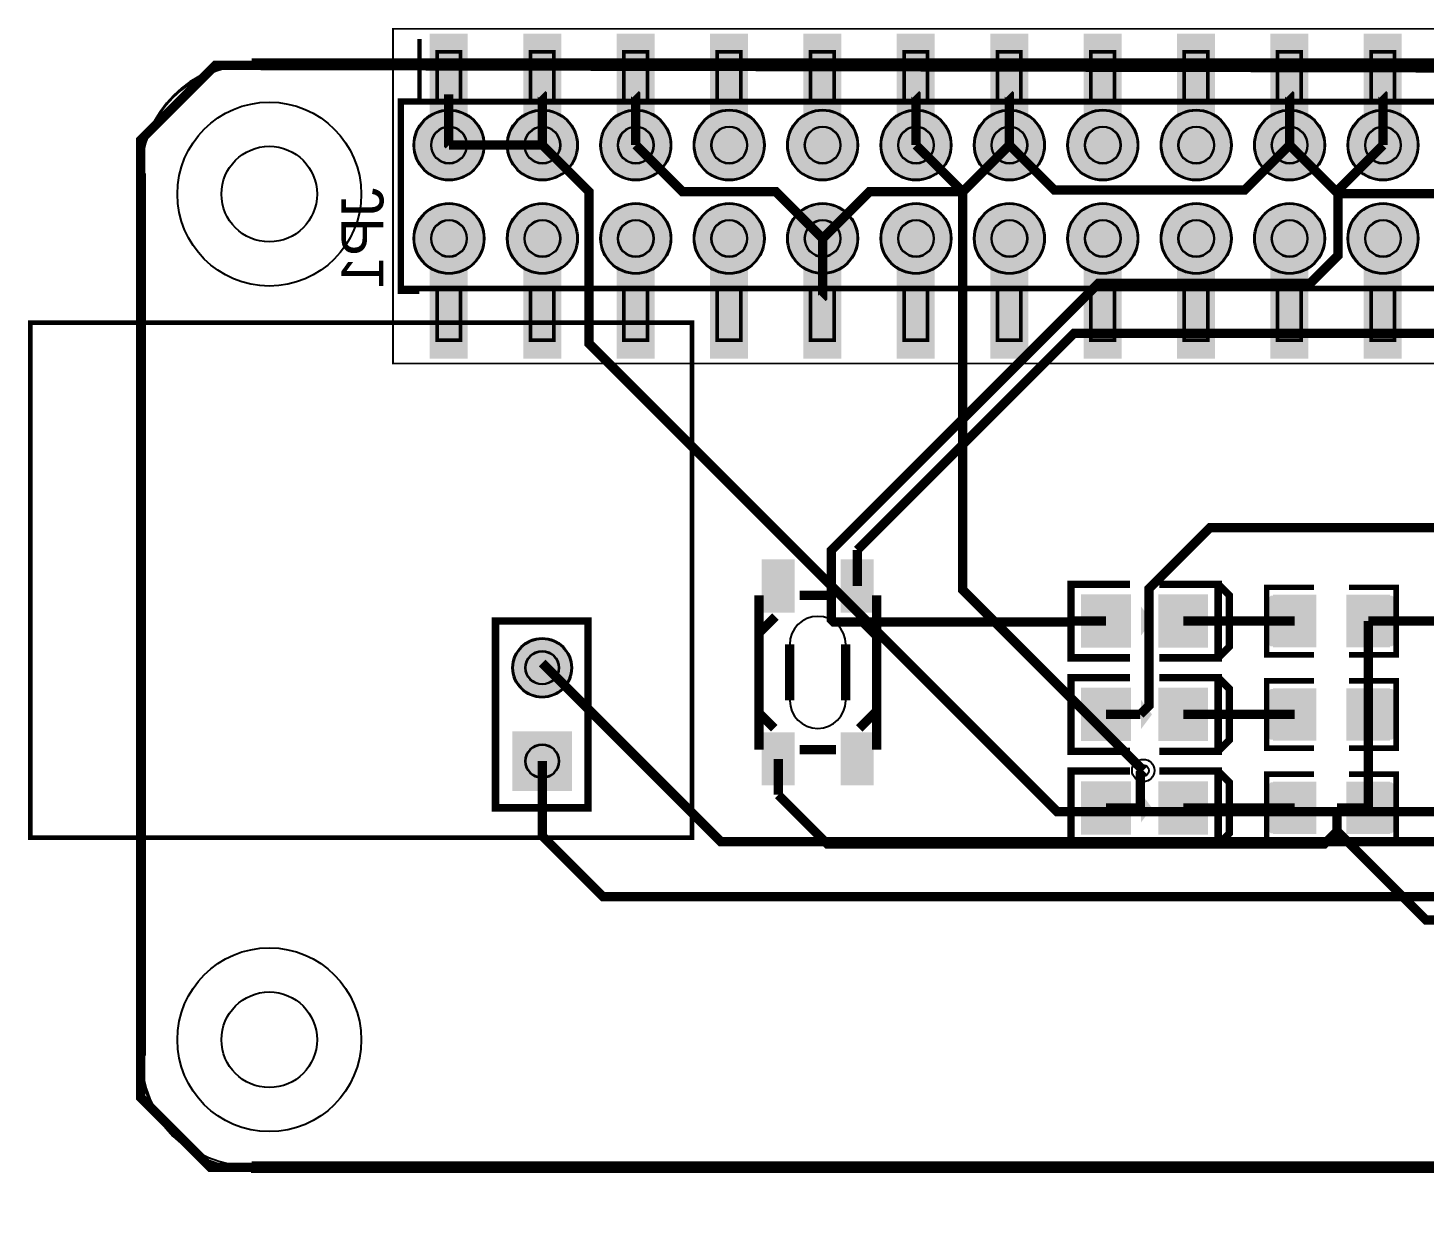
# Model space of a CAD drawing. Header units: millimetres. Extents: x 2.7 to 80, y 116 to 148.2.
# Drawn here: x 2.65 to 40.62, y 115.95 to 148.21 of the extents above; entities that cross this region are included whole.
import ezdxf

# ---------------------------------------------------------------- set-up
doc = ezdxf.new("R2010")
doc.units = ezdxf.units.MM
for name, color, linetype, true_color in [('BoardOutLine', 7, 'Continuous', 0xff00ff), ('BottomLayer', 7, 'Continuous', 0x0000ff), ('BottomPasteMaskLayer', 7, 'Continuous', 0x800000), ('BottomSilkLayer', 7, 'Continuous', 0x66cc33), ('BottomSolderMaskLayer', 7, 'Continuous', 0xaa00ff), ('Document', 7, 'Continuous', 0xffffff), ('Hole', 7, 'Continuous', 0x222222), ('Mechanical', 7, 'Continuous', 0xf022f0), ('Multi-Layer', 7, 'Continuous', 0xc0c0c0), ('TopLayer', 7, 'Continuous', 0xff0000), ('TopPasteMaskLayer', 7, 'Continuous', 0x808080), ('TopSilkLayer', 7, 'Continuous', 0xffcc00), ('TopSolderMaskLayer', 7, 'Continuous', 0x800080)]:
    doc.layers.add(name, color=color, linetype=linetype, true_color=true_color)
doc.styles.get("Standard").update_dxf_attribs({"font": 'arial.ttf'})

msp = doc.modelspace()

# ---------------------------------------------------------------- hatches: boundary and pattern name
at = {"layer": 'BottomLayer'}
for points in [[(13.597, 147.907), (13.597, 144.907), (14.597, 144.907), (14.597, 147.907)], [(16.137, 147.907), (16.137, 144.907), (17.137, 144.907), (17.137, 147.907)], [(18.677, 147.907), (18.677, 144.907), (19.677, 144.907), (19.677, 147.907)], [(21.217, 147.907), (21.217, 144.907), (22.217, 144.907), (22.217, 147.907)], [(23.757, 147.907), (23.757, 144.907), (24.757, 144.907), (24.757, 147.907)], [(26.297, 147.907), (26.297, 144.907), (27.297, 144.907), (27.297, 147.907)], [(28.837, 147.907), (28.837, 144.907), (29.837, 144.907), (29.837, 147.907)], [(31.377, 147.907), (31.377, 144.907), (32.377, 144.907), (32.377, 147.907)], [(33.917, 147.907), (33.917, 144.907), (34.917, 144.907), (34.917, 147.907)], [(36.457, 147.907), (36.457, 144.907), (37.457, 144.907), (37.457, 147.907)], [(38.997, 147.907), (38.997, 144.907), (39.997, 144.907), (39.997, 147.907)], [(13.597, 142.367), (13.597, 139.367), (14.597, 139.367), (14.597, 142.367)], [(16.137, 142.367), (16.137, 139.367), (17.137, 139.367), (17.137, 142.367)], [(18.677, 142.367), (18.677, 139.367), (19.677, 139.367), (19.677, 142.367)], [(21.217, 142.367), (21.217, 139.367), (22.217, 139.367), (22.217, 142.367)], [(23.757, 142.367), (23.757, 139.367), (24.757, 139.367), (24.757, 142.367)], [(26.297, 142.367), (26.297, 139.367), (27.297, 139.367), (27.297, 142.367)], [(28.837, 142.367), (28.837, 139.367), (29.837, 139.367), (29.837, 142.367)], [(31.377, 142.367), (31.377, 139.367), (32.377, 139.367), (32.377, 142.367)], [(33.917, 142.367), (33.917, 139.367), (34.917, 139.367), (34.917, 142.367)], [(36.457, 142.367), (36.457, 139.367), (37.457, 139.367), (37.457, 142.367)], [(38.997, 142.367), (38.997, 139.367), (39.997, 139.367), (39.997, 142.367)]]:
    msp.add_hatch(color=256, dxfattribs=at).paths.add_polyline_path(points)
at = {"layer": 'BottomPasteMaskLayer'}
for points in [[(13.597, 147.907), (13.597, 144.907), (14.597, 144.907), (14.597, 147.907)], [(16.137, 147.907), (16.137, 144.907), (17.137, 144.907), (17.137, 147.907)], [(18.677, 147.907), (18.677, 144.907), (19.677, 144.907), (19.677, 147.907)], [(21.217, 147.907), (21.217, 144.907), (22.217, 144.907), (22.217, 147.907)], [(23.757, 147.907), (23.757, 144.907), (24.757, 144.907), (24.757, 147.907)], [(26.297, 147.907), (26.297, 144.907), (27.297, 144.907), (27.297, 147.907)], [(28.837, 147.907), (28.837, 144.907), (29.837, 144.907), (29.837, 147.907)], [(31.377, 147.907), (31.377, 144.907), (32.377, 144.907), (32.377, 147.907)], [(33.917, 147.907), (33.917, 144.907), (34.917, 144.907), (34.917, 147.907)], [(36.457, 147.907), (36.457, 144.907), (37.457, 144.907), (37.457, 147.907)], [(38.997, 147.907), (38.997, 144.907), (39.997, 144.907), (39.997, 147.907)], [(13.597, 142.367), (13.597, 139.367), (14.597, 139.367), (14.597, 142.367)], [(16.137, 142.367), (16.137, 139.367), (17.137, 139.367), (17.137, 142.367)], [(18.677, 142.367), (18.677, 139.367), (19.677, 139.367), (19.677, 142.367)], [(21.217, 142.367), (21.217, 139.367), (22.217, 139.367), (22.217, 142.367)], [(23.757, 142.367), (23.757, 139.367), (24.757, 139.367), (24.757, 142.367)], [(26.297, 142.367), (26.297, 139.367), (27.297, 139.367), (27.297, 142.367)], [(28.837, 142.367), (28.837, 139.367), (29.837, 139.367), (29.837, 142.367)], [(31.377, 142.367), (31.377, 139.367), (32.377, 139.367), (32.377, 142.367)], [(33.917, 142.367), (33.917, 139.367), (34.917, 139.367), (34.917, 142.367)], [(36.457, 142.367), (36.457, 139.367), (37.457, 139.367), (37.457, 142.367)], [(38.997, 142.367), (38.997, 139.367), (39.997, 139.367), (39.997, 142.367)]]:
    msp.add_hatch(color=256, dxfattribs=at).paths.add_polyline_path(points)
at = {"layer": 'BottomSolderMaskLayer'}
for points in [[(13.58, 148.059), (13.58, 144.755), (14.614, 144.755), (14.614, 148.059)], [(16.12, 148.059), (16.12, 144.755), (17.154, 144.755), (17.154, 148.059)], [(18.66, 148.059), (18.66, 144.755), (19.694, 144.755), (19.694, 148.059)], [(21.2, 148.059), (21.2, 144.755), (22.234, 144.755), (22.234, 148.059)], [(23.74, 148.059), (23.74, 144.755), (24.774, 144.755), (24.774, 148.059)], [(26.28, 148.059), (26.28, 144.755), (27.314, 144.755), (27.314, 148.059)], [(28.82, 148.059), (28.82, 144.755), (29.854, 144.755), (29.854, 148.059)], [(31.36, 148.059), (31.36, 144.755), (32.394, 144.755), (32.394, 148.059)], [(33.9, 148.059), (33.9, 144.755), (34.934, 144.755), (34.934, 148.059)], [(36.44, 148.059), (36.44, 144.755), (37.474, 144.755), (37.474, 148.059)], [(38.98, 148.059), (38.98, 144.755), (40.014, 144.755), (40.014, 148.059)], [(13.138, 145.026, 1), (15.068, 145.026, 1)], [(15.678, 145.026, 1), (17.608, 145.026, 1)], [(18.218, 145.026, 1), (20.148, 145.026, 1)], [(20.758, 145.026, 1), (22.688, 145.026, 1)], [(23.298, 145.026, 1), (25.228, 145.026, 1)], [(25.838, 145.026, 1), (27.768, 145.026, 1)], [(28.378, 145.026, 1), (30.308, 145.026, 1)], [(30.918, 145.026, 1), (32.848, 145.026, 1)], [(33.458, 145.026, 1), (35.388, 145.026, 1)], [(35.998, 145.026, 1), (37.928, 145.026, 1)], [(38.538, 145.026, 1), (40.468, 145.026, 1)], [(13.138, 142.486, 1), (15.068, 142.486, 1)], [(15.678, 142.486, 1), (17.608, 142.486, 1)], [(18.218, 142.486, 1), (20.148, 142.486, 1)], [(20.758, 142.486, 1), (22.688, 142.486, 1)], [(23.298, 142.486, 1), (25.228, 142.486, 1)], [(25.838, 142.486, 1), (27.768, 142.486, 1)], [(28.378, 142.486, 1), (30.308, 142.486, 1)], [(30.918, 142.486, 1), (32.848, 142.486, 1)], [(33.458, 142.486, 1), (35.388, 142.486, 1)], [(35.998, 142.486, 1), (37.928, 142.486, 1)], [(38.538, 142.486, 1), (40.468, 142.486, 1)], [(13.58, 142.519), (13.58, 139.215), (14.614, 139.215), (14.614, 142.519)], [(16.12, 142.519), (16.12, 139.215), (17.154, 139.215), (17.154, 142.519)], [(18.66, 142.519), (18.66, 139.215), (19.694, 139.215), (19.694, 142.519)], [(21.2, 142.519), (21.2, 139.215), (22.234, 139.215), (22.234, 142.519)], [(23.74, 142.519), (23.74, 139.215), (24.774, 139.215), (24.774, 142.519)], [(26.28, 142.519), (26.28, 139.215), (27.314, 139.215), (27.314, 142.519)], [(28.82, 142.519), (28.82, 139.215), (29.854, 139.215), (29.854, 142.519)], [(31.36, 142.519), (31.36, 139.215), (32.394, 139.215), (32.394, 142.519)], [(33.9, 142.519), (33.9, 139.215), (34.934, 139.215), (34.934, 142.519)], [(36.44, 142.519), (36.44, 139.215), (37.474, 139.215), (37.474, 142.519)], [(38.98, 142.519), (38.98, 139.215), (40.014, 139.215), (40.014, 142.519)], [(15.824, 130.81, 1), (17.45, 130.81, 1)], [(15.824, 129.083), (17.45, 129.083), (17.45, 127.457), (15.824, 127.457)]]:
    msp.add_hatch(color=256, dxfattribs=at).paths.add_polyline_path(points)
at = {"layer": 'Multi-Layer'}
for points in [[(13.163, 145.026, 1), (15.043, 145.026, 1)], [(15.703, 145.026, 1), (17.583, 145.026, 1)], [(18.243, 145.026, 1), (20.123, 145.026, 1)], [(20.783, 145.026, 1), (22.663, 145.026, 1)], [(23.323, 145.026, 1), (25.203, 145.026, 1)], [(25.863, 145.026, 1), (27.743, 145.026, 1)], [(28.403, 145.026, 1), (30.283, 145.026, 1)], [(30.943, 145.026, 1), (32.823, 145.026, 1)], [(33.483, 145.026, 1), (35.363, 145.026, 1)], [(36.023, 145.026, 1), (37.903, 145.026, 1)], [(38.563, 145.026, 1), (40.443, 145.026, 1)], [(13.163, 142.486, 1), (15.043, 142.486, 1)], [(15.703, 142.486, 1), (17.583, 142.486, 1)], [(18.243, 142.486, 1), (20.123, 142.486, 1)], [(20.783, 142.486, 1), (22.663, 142.486, 1)], [(23.323, 142.486, 1), (25.203, 142.486, 1)], [(25.863, 142.486, 1), (27.743, 142.486, 1)], [(28.403, 142.486, 1), (30.283, 142.486, 1)], [(30.943, 142.486, 1), (32.823, 142.486, 1)], [(33.483, 142.486, 1), (35.363, 142.486, 1)], [(36.023, 142.486, 1), (37.903, 142.486, 1)], [(38.563, 142.486, 1), (40.443, 142.486, 1)], [(15.85, 130.81, 1), (17.424, 130.81, 1)], [(15.85, 129.057), (17.424, 129.057), (17.424, 127.483), (15.85, 127.483)]]:
    msp.add_hatch(color=256, dxfattribs=at).paths.add_polyline_path(points)
at = {"layer": 'TopLayer'}
for points in [[(22.63, 133.733), (23.48, 133.733), (23.48, 132.333), (22.63, 132.333)], [(24.78, 133.733), (25.63, 133.733), (25.63, 132.333), (24.78, 132.333)], [(31.319, 132.78), (32.62, 132.78), (32.62, 131.38), (31.319, 131.38)], [(33.42, 132.78), (34.721, 132.78), (34.721, 131.38), (33.42, 131.38)], [(37.666, 132.769), (37.666, 131.392), (36.534, 131.392), (36.534, 132.769)], [(38.534, 132.769), (38.534, 131.392), (39.666, 131.392), (39.666, 132.769)], [(31.319, 130.24), (32.62, 130.24), (32.62, 128.84), (31.319, 128.84)], [(33.42, 130.24), (34.721, 130.24), (34.721, 128.84), (33.42, 128.84)], [(37.666, 130.228), (37.666, 128.852), (36.534, 128.852), (36.534, 130.228)], [(38.534, 130.228), (38.534, 128.852), (39.666, 128.852), (39.666, 130.228)], [(22.63, 129.033), (23.48, 129.033), (23.48, 127.633), (22.63, 127.633)], [(24.78, 129.033), (25.63, 129.033), (25.63, 127.633), (24.78, 127.633)], [(31.319, 127.7), (32.62, 127.7), (32.62, 126.3), (31.319, 126.3)], [(33.42, 127.7), (34.721, 127.7), (34.721, 126.3), (33.42, 126.3)], [(37.666, 126.312), (37.666, 127.688), (36.534, 127.688), (36.534, 126.312)], [(38.534, 126.312), (38.534, 127.688), (39.666, 127.688), (39.666, 126.312)]]:
    msp.add_hatch(color=256, dxfattribs=at).paths.add_polyline_path(points)
at = {"layer": 'TopPasteMaskLayer'}
for points in [[(22.63, 133.733), (23.48, 133.733), (23.48, 132.333), (22.63, 132.333)], [(24.78, 133.733), (25.63, 133.733), (25.63, 132.333), (24.78, 132.333)], [(31.319, 132.78), (32.62, 132.78), (32.62, 131.38), (31.319, 131.38)], [(33.42, 132.78), (34.721, 132.78), (34.721, 131.38), (33.42, 131.38)], [(37.65, 132.72), (37.65, 132.3), (37.205, 132.3), (37.205, 131.85), (37.645, 131.85), (37.65, 131.44), (37.6, 131.39), (36.45, 131.39), (36.4, 131.44), (36.4, 132.72), (36.45, 132.77), (37.6, 132.77)], [(39.8, 132.72), (39.8, 131.44), (39.75, 131.39), (38.6, 131.39), (38.55, 131.44), (38.545, 131.85), (38.995, 131.85), (38.995, 132.3), (38.555, 132.3), (38.55, 132.72), (38.6, 132.77), (39.75, 132.77)], [(31.319, 130.24), (32.62, 130.24), (32.62, 128.84), (31.319, 128.84)], [(33.42, 130.24), (34.721, 130.24), (34.721, 128.84), (33.42, 128.84)], [(37.65, 130.18), (37.65, 129.76), (37.205, 129.76), (37.205, 129.31), (37.645, 129.31), (37.65, 128.9), (37.6, 128.85), (36.45, 128.85), (36.4, 128.9), (36.4, 130.18), (36.45, 130.23), (37.6, 130.23)], [(39.8, 130.18), (39.8, 128.9), (39.75, 128.85), (38.6, 128.85), (38.55, 128.9), (38.545, 129.31), (38.995, 129.31), (38.995, 129.76), (38.555, 129.76), (38.55, 130.18), (38.6, 130.23), (39.75, 130.23)], [(22.63, 129.033), (23.48, 129.033), (23.48, 127.633), (22.63, 127.633)], [(24.78, 129.033), (25.63, 129.033), (25.63, 127.633), (24.78, 127.633)], [(31.319, 127.7), (32.62, 127.7), (32.62, 126.3), (31.319, 126.3)], [(33.42, 127.7), (34.721, 127.7), (34.721, 126.3), (33.42, 126.3)], [(36.4, 126.36), (36.4, 127.64), (36.45, 127.69), (37.6, 127.69), (37.65, 127.64), (37.655, 127.23), (37.205, 127.23), (37.205, 126.78), (37.645, 126.78), (37.65, 126.36), (37.6, 126.31), (36.45, 126.31)], [(38.55, 126.36), (38.55, 126.78), (38.995, 126.78), (38.995, 127.23), (38.555, 127.23), (38.55, 127.64), (38.6, 127.69), (39.75, 127.69), (39.8, 127.64), (39.8, 126.36), (39.75, 126.31), (38.6, 126.31)]]:
    msp.add_hatch(color=256, dxfattribs=at).paths.add_polyline_path(points)
at = {"layer": 'TopSilkLayer'}
for points in [[(32.92, 132.48), (32.92, 131.68), (33.22, 132.08)], [(32.92, 129.94), (32.92, 129.14), (33.22, 129.54)], [(32.92, 127.4), (32.92, 126.6), (33.22, 127)]]:
    msp.add_hatch(color=256, dxfattribs=at).paths.add_polyline_path(points)
at = {"layer": 'TopSolderMaskLayer'}
for points in [[(13.138, 145.026, 1), (15.068, 145.026, 1)], [(15.678, 145.026, 1), (17.608, 145.026, 1)], [(18.218, 145.026, 1), (20.148, 145.026, 1)], [(20.758, 145.026, 1), (22.688, 145.026, 1)], [(23.298, 145.026, 1), (25.228, 145.026, 1)], [(25.838, 145.026, 1), (27.768, 145.026, 1)], [(28.378, 145.026, 1), (30.308, 145.026, 1)], [(30.918, 145.026, 1), (32.848, 145.026, 1)], [(33.458, 145.026, 1), (35.388, 145.026, 1)], [(35.998, 145.026, 1), (37.928, 145.026, 1)], [(38.538, 145.026, 1), (40.468, 145.026, 1)], [(13.138, 142.486, 1), (15.068, 142.486, 1)], [(15.678, 142.486, 1), (17.608, 142.486, 1)], [(18.218, 142.486, 1), (20.148, 142.486, 1)], [(20.758, 142.486, 1), (22.688, 142.486, 1)], [(23.298, 142.486, 1), (25.228, 142.486, 1)], [(25.838, 142.486, 1), (27.768, 142.486, 1)], [(28.378, 142.486, 1), (30.308, 142.486, 1)], [(30.918, 142.486, 1), (32.848, 142.486, 1)], [(33.458, 142.486, 1), (35.388, 142.486, 1)], [(35.998, 142.486, 1), (37.928, 142.486, 1)], [(38.538, 142.486, 1), (40.468, 142.486, 1)], [(22.605, 133.758), (23.505, 133.758), (23.505, 132.308), (22.605, 132.308)], [(24.755, 133.758), (25.655, 133.758), (25.655, 132.308), (24.755, 132.308)], [(31.294, 132.805), (32.645, 132.805), (32.645, 131.355), (31.294, 131.355)], [(33.395, 132.805), (34.746, 132.805), (34.746, 131.355), (33.395, 131.355)], [(37.692, 132.794), (37.692, 131.366), (36.508, 131.366), (36.508, 132.794)], [(38.508, 132.794), (38.508, 131.366), (39.692, 131.366), (39.692, 132.794)], [(15.824, 130.81, 1), (17.45, 130.81, 1)], [(31.294, 130.265), (32.645, 130.265), (32.645, 128.815), (31.294, 128.815)], [(33.395, 130.265), (34.746, 130.265), (34.746, 128.815), (33.395, 128.815)], [(37.692, 130.254), (37.692, 128.826), (36.508, 128.826), (36.508, 130.254)], [(38.508, 130.254), (38.508, 128.826), (39.692, 128.826), (39.692, 130.254)], [(15.824, 129.083), (17.45, 129.083), (17.45, 127.457), (15.824, 127.457)], [(22.605, 129.058), (23.505, 129.058), (23.505, 127.608), (22.605, 127.608)], [(24.755, 129.058), (25.655, 129.058), (25.655, 127.608), (24.755, 127.608)], [(31.294, 127.725), (32.645, 127.725), (32.645, 126.275), (31.294, 126.275)], [(33.395, 127.725), (34.746, 127.725), (34.746, 126.275), (33.395, 126.275)], [(37.692, 126.286), (37.692, 127.714), (36.508, 127.714), (36.508, 126.286)], [(38.508, 126.286), (38.508, 127.714), (39.692, 127.714), (39.692, 126.286)]]:
    msp.add_hatch(color=256, dxfattribs=at).paths.add_polyline_path(points)

# ---------------------------------------------------------------- linework, layer by layer
at = {"layer": 'BoardOutLine', "const_width": 0.254}
msp.add_lwpolyline([(7.747, 147.193), (70.612, 147.066), (71.628, 148.082), (79.121, 148.082), (79.883, 147.32), (79.883, 116.713), (79.248, 116.078), (72.136, 116.078), (70.993, 117.221), (7.62, 117.221), (5.715, 119.126), (5.715, 145.161), (7.747, 147.193), (7.747, 147.193)], close=True, dxfattribs=at)
at = {"layer": 'BottomLayer', "const_width": 0.254}
for points in [[(14.103, 145.026), (14.097, 145.032), (14.097, 146.407)], [(16.637, 146.407), (16.643, 146.401), (16.643, 145.026)], [(19.177, 146.407), (19.183, 146.401), (19.183, 145.026)], [(26.797, 146.407), (26.803, 146.401), (26.803, 145.026)], [(29.337, 146.407), (29.343, 146.401), (29.343, 145.026)], [(36.957, 146.407), (36.963, 146.401), (36.963, 145.026)], [(39.497, 146.407), (39.503, 146.401), (39.503, 145.026)], [(16.643, 145.026), (17.913, 143.756), (17.913, 139.625), (30.643, 126.894), (56.225, 126.894), (56.367, 127.036)], [(24.263, 142.486), (22.993, 143.756), (20.453, 143.756), (19.183, 145.026)], [(26.803, 145.026), (28.073, 143.756), (28.073, 132.926), (32.984, 128.014)], [(36.963, 145.026), (35.742, 143.805), (30.564, 143.805), (29.343, 145.026)], [(44.583, 142.486), (43.362, 143.707), (38.282, 143.707), (36.963, 145.026)], [(24.257, 140.867), (24.263, 140.873), (24.263, 142.486)], [(73.452, 126.08), (21.494, 126.08), (16.637, 130.937)], [(77.452, 126.081), (75.959, 124.587), (18.288, 124.587), (16.637, 126.238), (16.637, 128.27)]]:
    msp.add_lwpolyline(points, dxfattribs=at)
at = {"layer": 'BottomSilkLayer', "const_width": 0.12}
msp.add_lwpolyline([(13.297, 147.908), (13.297, 146.237), (12.766, 146.237), (12.766, 141.037), (13.297, 141.037)], dxfattribs=at)
at = {"layer": 'BottomSolderMaskLayer'}
for points in [[(13.605, 145.026), (13.605, 145.026)], [(14.601, 145.026), (14.601, 145.026)], [(16.145, 145.026), (16.145, 145.026)], [(17.141, 145.026), (17.141, 145.026)], [(18.685, 145.026), (18.685, 145.026)], [(19.681, 145.026), (19.681, 145.026)], [(21.225, 145.026), (21.225, 145.026)], [(22.221, 145.026), (22.221, 145.026)], [(23.765, 145.026), (23.765, 145.026)], [(24.761, 145.026), (24.761, 145.026)], [(26.305, 145.026), (26.305, 145.026)], [(27.301, 145.026), (27.301, 145.026)], [(28.845, 145.026), (28.845, 145.026)], [(29.841, 145.026), (29.841, 145.026)], [(31.385, 145.026), (31.385, 145.026)], [(32.381, 145.026), (32.381, 145.026)], [(33.925, 145.026), (33.925, 145.026)], [(34.921, 145.026), (34.921, 145.026)], [(36.465, 145.026), (36.465, 145.026)], [(37.461, 145.026), (37.461, 145.026)], [(39.005, 145.026), (39.005, 145.026)], [(40.001, 145.026), (40.001, 145.026)], [(13.605, 142.486), (13.605, 142.486)], [(14.601, 142.486), (14.601, 142.486)], [(16.145, 142.486), (16.145, 142.486)], [(17.141, 142.486), (17.141, 142.486)], [(18.685, 142.486), (18.685, 142.486)], [(19.681, 142.486), (19.681, 142.486)], [(21.225, 142.486), (21.225, 142.486)], [(22.221, 142.486), (22.221, 142.486)], [(23.765, 142.486), (23.765, 142.486)], [(24.761, 142.486), (24.761, 142.486)], [(26.305, 142.486), (26.305, 142.486)], [(27.301, 142.486), (27.301, 142.486)], [(28.845, 142.486), (28.845, 142.486)], [(29.841, 142.486), (29.841, 142.486)], [(31.385, 142.486), (31.385, 142.486)], [(32.381, 142.486), (32.381, 142.486)], [(33.925, 142.486), (33.925, 142.486)], [(34.921, 142.486), (34.921, 142.486)], [(36.465, 142.486), (36.465, 142.486)], [(37.461, 142.486), (37.461, 142.486)], [(39.005, 142.486), (39.005, 142.486)], [(40.001, 142.486), (40.001, 142.486)]]:
    msp.add_lwpolyline(points, close=True, dxfattribs=at)
for centre, radius in [((14.103, 145.026), 0.965), ((16.643, 145.026), 0.965), ((19.183, 145.026), 0.965), ((21.723, 145.026), 0.965), ((24.263, 145.026), 0.965), ((26.803, 145.026), 0.965), ((29.343, 145.026), 0.965), ((31.883, 145.026), 0.965), ((34.423, 145.026), 0.965), ((36.963, 145.026), 0.965), ((39.503, 145.026), 0.965), ((14.103, 142.486), 0.965), ((16.643, 142.486), 0.965), ((19.183, 142.486), 0.965), ((21.723, 142.486), 0.965), ((24.263, 142.486), 0.965), ((26.803, 142.486), 0.965), ((29.343, 142.486), 0.965), ((31.883, 142.486), 0.965), ((34.423, 142.486), 0.965), ((36.963, 142.486), 0.965), ((39.503, 142.486), 0.965), ((16.637, 130.81), 0.813), ((16.637, 130.81), 0.459), ((16.637, 128.27), 0.459)]:
    msp.add_circle(centre, radius, dxfattribs=at)
for centre, start, end in [((14.103, 145.026), 360, 180), ((16.643, 145.026), 360, 180), ((19.183, 145.026), 360, 180), ((21.723, 145.026), 360, 180), ((24.263, 145.026), 360, 180), ((26.803, 145.026), 360, 180), ((29.343, 145.026), 360, 180), ((31.883, 145.026), 360, 180), ((34.423, 145.026), 360, 180), ((36.963, 145.026), 360, 180), ((39.503, 145.026), 360, 180), ((14.103, 145.026), 180, 360), ((16.643, 145.026), 180, 360), ((19.183, 145.026), 180, 360), ((21.723, 145.026), 180, 360), ((24.263, 145.026), 180, 360), ((26.803, 145.026), 180, 360), ((29.343, 145.026), 180, 360), ((31.883, 145.026), 180, 360), ((34.423, 145.026), 180, 360), ((36.963, 145.026), 180, 360), ((39.503, 145.026), 180, 360), ((14.103, 142.486), 360, 180), ((16.643, 142.486), 360, 180), ((19.183, 142.486), 360, 180), ((21.723, 142.486), 360, 180), ((24.263, 142.486), 360, 180), ((26.803, 142.486), 360, 180), ((29.343, 142.486), 360, 180), ((31.883, 142.486), 360, 180), ((34.423, 142.486), 360, 180), ((36.963, 142.486), 360, 180), ((39.503, 142.486), 360, 180), ((14.103, 142.486), 180, 360), ((16.643, 142.486), 180, 360), ((19.183, 142.486), 180, 360), ((21.723, 142.486), 180, 360), ((24.263, 142.486), 180, 360), ((26.803, 142.486), 180, 360), ((29.343, 142.486), 180, 360), ((31.883, 142.486), 180, 360), ((34.423, 142.486), 180, 360), ((36.963, 142.486), 180, 360), ((39.503, 142.486), 180, 360)]:
    msp.add_arc(centre, 0.498, start, end, dxfattribs=at)
at = {"layer": 'Document', "const_width": 0.1}
for points in [[(13.777, 146.176), (14.417, 146.176), (14.417, 147.558), (13.777, 147.558), (13.777, 146.176)], [(16.317, 146.176), (16.957, 146.176), (16.957, 147.558), (16.317, 147.558), (16.317, 146.176)], [(18.857, 146.176), (19.497, 146.176), (19.497, 147.558), (18.857, 147.558), (18.857, 146.176)], [(21.397, 146.176), (22.037, 146.176), (22.037, 147.558), (21.397, 147.558), (21.397, 146.176)], [(23.937, 146.176), (24.577, 146.176), (24.577, 147.558), (23.937, 147.558), (23.937, 146.176)], [(26.477, 146.176), (27.117, 146.176), (27.117, 147.558), (26.477, 147.558), (26.477, 146.176)], [(29.017, 146.176), (29.657, 146.176), (29.657, 147.558), (29.017, 147.558), (29.017, 146.176)], [(31.557, 146.176), (32.197, 146.176), (32.197, 147.558), (31.557, 147.558), (31.557, 146.176)], [(34.097, 146.176), (34.737, 146.176), (34.737, 147.558), (34.097, 147.558), (34.097, 146.176)], [(36.637, 146.176), (37.277, 146.176), (37.277, 147.558), (36.637, 147.558), (36.637, 146.176)], [(39.177, 146.176), (39.817, 146.176), (39.817, 147.558), (39.177, 147.558), (39.177, 146.176)], [(12.827, 146.176), (63.627, 146.176), (63.627, 141.096), (12.827, 141.096), (12.827, 146.176)], [(13.777, 141.096), (14.417, 141.096), (14.417, 139.717), (13.777, 139.717), (13.777, 141.096)], [(16.317, 141.096), (16.957, 141.096), (16.957, 139.717), (16.317, 139.717), (16.317, 141.096)], [(18.857, 141.096), (19.497, 141.096), (19.497, 139.717), (18.857, 139.717), (18.857, 141.096)], [(21.397, 141.096), (22.037, 141.096), (22.037, 139.717), (21.397, 139.717), (21.397, 141.096)], [(23.937, 141.096), (24.577, 141.096), (24.577, 139.717), (23.937, 139.717), (23.937, 141.096)], [(26.477, 141.096), (27.117, 141.096), (27.117, 139.717), (26.477, 139.717), (26.477, 141.096)], [(29.017, 141.096), (29.657, 141.096), (29.657, 139.717), (29.017, 139.717), (29.017, 141.096)], [(31.557, 141.096), (32.197, 141.096), (32.197, 139.717), (31.557, 139.717), (31.557, 141.096)], [(34.097, 141.096), (34.737, 141.096), (34.737, 139.717), (34.097, 139.717), (34.097, 141.096)], [(36.637, 141.096), (37.277, 141.096), (37.277, 139.717), (36.637, 139.717), (36.637, 141.096)], [(39.177, 141.096), (39.817, 141.096), (39.817, 139.717), (39.177, 139.717), (39.177, 141.096)]]:
    msp.add_lwpolyline(points, close=True, dxfattribs=at)
at = {"layer": 'Hole'}
msp.add_circle((32.984, 128.014), 0.153, dxfattribs=at)
at = {"layer": 'Mechanical', "const_width": 0.05}
msp.add_lwpolyline([(12.578, 148.188), (63.876, 148.188), (63.876, 139.087), (12.578, 139.087), (12.578, 148.188)], close=True, dxfattribs=at)
at = {"layer": 'Multi-Layer'}
for points in [[(13.618, 145.026), (13.618, 145.026)], [(14.588, 145.026), (14.588, 145.026)], [(16.158, 145.026), (16.158, 145.026)], [(17.128, 145.026), (17.128, 145.026)], [(18.698, 145.026), (18.698, 145.026)], [(19.668, 145.026), (19.668, 145.026)], [(21.238, 145.026), (21.238, 145.026)], [(22.208, 145.026), (22.208, 145.026)], [(23.778, 145.026), (23.778, 145.026)], [(24.748, 145.026), (24.748, 145.026)], [(26.318, 145.026), (26.318, 145.026)], [(27.288, 145.026), (27.288, 145.026)], [(28.858, 145.026), (28.858, 145.026)], [(29.828, 145.026), (29.828, 145.026)], [(31.398, 145.026), (31.398, 145.026)], [(32.368, 145.026), (32.368, 145.026)], [(33.938, 145.026), (33.938, 145.026)], [(34.908, 145.026), (34.908, 145.026)], [(36.478, 145.026), (36.478, 145.026)], [(37.448, 145.026), (37.448, 145.026)], [(39.018, 145.026), (39.018, 145.026)], [(39.988, 145.026), (39.988, 145.026)], [(13.618, 142.486), (13.618, 142.486)], [(14.588, 142.486), (14.588, 142.486)], [(16.158, 142.486), (16.158, 142.486)], [(17.128, 142.486), (17.128, 142.486)], [(18.698, 142.486), (18.698, 142.486)], [(19.668, 142.486), (19.668, 142.486)], [(21.238, 142.486), (21.238, 142.486)], [(22.208, 142.486), (22.208, 142.486)], [(23.778, 142.486), (23.778, 142.486)], [(24.748, 142.486), (24.748, 142.486)], [(26.318, 142.486), (26.318, 142.486)], [(27.288, 142.486), (27.288, 142.486)], [(28.858, 142.486), (28.858, 142.486)], [(29.828, 142.486), (29.828, 142.486)], [(31.398, 142.486), (31.398, 142.486)], [(32.368, 142.486), (32.368, 142.486)], [(33.938, 142.486), (33.938, 142.486)], [(34.908, 142.486), (34.908, 142.486)], [(36.478, 142.486), (36.478, 142.486)], [(37.448, 142.486), (37.448, 142.486)], [(39.018, 142.486), (39.018, 142.486)], [(39.988, 142.486), (39.988, 142.486)]]:
    msp.add_lwpolyline(points, close=True, dxfattribs=at)
for centre, radius in [((14.103, 145.026), 0.94), ((16.643, 145.026), 0.94), ((19.183, 145.026), 0.94), ((21.723, 145.026), 0.94), ((24.263, 145.026), 0.94), ((26.803, 145.026), 0.94), ((29.343, 145.026), 0.94), ((31.883, 145.026), 0.94), ((34.423, 145.026), 0.94), ((36.963, 145.026), 0.94), ((39.503, 145.026), 0.94), ((9.215, 143.693), 1.3), ((14.103, 142.486), 0.94), ((16.643, 142.486), 0.94), ((19.183, 142.486), 0.94), ((21.723, 142.486), 0.94), ((24.263, 142.486), 0.94), ((26.803, 142.486), 0.94), ((29.343, 142.486), 0.94), ((31.883, 142.486), 0.94), ((34.423, 142.486), 0.94), ((36.963, 142.486), 0.94), ((39.503, 142.486), 0.94), ((16.637, 130.81), 0.787), ((16.637, 130.81), 0.445), ((16.637, 128.27), 0.445), ((32.984, 128.014), 0.305), ((9.215, 120.693), 1.3)]:
    msp.add_circle(centre, radius, dxfattribs=at)
for centre, start, end in [((14.103, 145.026), 360, 180), ((16.643, 145.026), 360, 180), ((19.183, 145.026), 360, 180), ((21.723, 145.026), 360, 180), ((24.263, 145.026), 360, 180), ((26.803, 145.026), 360, 180), ((29.343, 145.026), 360, 180), ((31.883, 145.026), 360, 180), ((34.423, 145.026), 360, 180), ((36.963, 145.026), 360, 180), ((39.503, 145.026), 360, 180), ((14.103, 145.026), 180, 360), ((16.643, 145.026), 180, 360), ((19.183, 145.026), 180, 360), ((21.723, 145.026), 180, 360), ((24.263, 145.026), 180, 360), ((26.803, 145.026), 180, 360), ((29.343, 145.026), 180, 360), ((31.883, 145.026), 180, 360), ((34.423, 145.026), 180, 360), ((36.963, 145.026), 180, 360), ((39.503, 145.026), 180, 360), ((14.103, 142.486), 360, 180), ((16.643, 142.486), 360, 180), ((19.183, 142.486), 360, 180), ((21.723, 142.486), 360, 180), ((24.263, 142.486), 360, 180), ((26.803, 142.486), 360, 180), ((29.343, 142.486), 360, 180), ((31.883, 142.486), 360, 180), ((34.423, 142.486), 360, 180), ((36.963, 142.486), 360, 180), ((39.503, 142.486), 360, 180), ((14.103, 142.486), 180, 360), ((16.643, 142.486), 180, 360), ((19.183, 142.486), 180, 360), ((21.723, 142.486), 180, 360), ((24.263, 142.486), 180, 360), ((26.803, 142.486), 180, 360), ((29.343, 142.486), 180, 360), ((31.883, 142.486), 180, 360), ((34.423, 142.486), 180, 360), ((36.963, 142.486), 180, 360), ((39.503, 142.486), 180, 360)]:
    msp.add_arc(centre, 0.485, start, end, dxfattribs=at)
at = {"layer": 'TopLayer', "const_width": 0.254}
for points in [[(14.103, 145.026), (16.643, 145.026)], [(24.263, 142.486), (25.533, 143.756), (28.073, 143.756), (29.343, 145.026)], [(39.503, 145.026), (38.282, 143.805), (38.282, 142.025), (37.522, 141.265), (31.763, 141.265), (24.499, 134.002), (24.499, 132.126), (24.573, 132.052), (31.012, 132.052), (31.04, 132.08)], [(25.205, 134.012), (31.103, 139.91), (48.813, 139.91), (50.982, 142.079), (50.982, 143.162), (51.576, 143.756), (56.013, 143.756), (57.283, 142.486)], [(52.203, 142.486), (44.336, 134.62), (34.797, 134.62), (33.139, 132.961), (33.139, 129.78), (32.899, 129.54)], [(25.205, 133.033), (25.205, 134.012)], [(39.1, 132.08), (47.706, 132.08), (48.657, 133.031)], [(31.97, 132.08), (31.04, 132.08)], [(37.1, 132.08), (34.07, 132.08)], [(39.1, 132.08), (39.1, 129.54)], [(31.97, 129.54), (32.899, 129.54)], [(37.1, 129.54), (34.07, 129.54)], [(39.1, 129.54), (39.1, 127)], [(23.055, 128.333), (23.055, 127.354)], [(32.899, 127), (32.899, 127.929), (32.984, 128.014)], [(23.055, 127.354), (24.39, 126.019), (37.908, 126.019), (38.255, 126.366)], [(31.97, 127), (32.899, 127)], [(37.1, 127), (34.07, 127)], [(39.1, 127), (38.255, 127)], [(38.255, 126.366), (38.255, 127)], [(53.787, 123.946), (40.675, 123.946), (38.255, 126.366)]]:
    msp.add_lwpolyline(points, dxfattribs=at)
at = {"layer": 'TopSilkLayer'}
for points, const_width in [([(67.715, 147.193), (8.715, 147.193)], 0.254), ([(8.733, 147.256), (67.733, 147.256)], 0.254), ([(5.715, 144.193), (5.715, 120.193)], 0.254), ([(5.733, 120.256), (5.733, 144.256)], 0.254), ([(22.53, 132.783), (22.53, 128.583)], 0.254), ([(24.624, 132.783), (23.636, 132.783)], 0.254), ([(24.624, 132.783), (24.625, 132.782)], 0.254), ([(25.73, 132.783), (25.73, 128.583)], 0.254), ([(32.62, 131.08), (31.02, 131.08), (31.02, 133.08), (32.62, 133.08)], 0.2), ([(33.42, 133.08), (35.02, 133.08), (35.02, 131.08), (33.42, 131.08)], 0.2), ([(35.02, 133.08), (35.02, 133.08), (35.32, 132.78), (35.32, 131.38), (35.32, 131.38), (35.02, 131.08)], 0.2), ([(37.624, 132.997), (36.339, 132.997), (36.339, 131.163), (37.624, 131.163)], 0.152), ([(38.576, 132.997), (39.861, 132.997), (39.861, 131.163), (38.576, 131.163)], 0.152), ([(22.979, 132.203), (22.53, 131.753)], 0.254), ([(25.204, 132.203), (25.73, 131.677)], 0.254), ([(23.369, 131.446), (23.369, 129.922)], 0.254), ([(24.893, 131.446), (24.892, 129.921)], 0.254), ([(32.62, 128.54), (31.02, 128.54), (31.02, 130.54), (32.62, 130.54)], 0.2), ([(33.42, 130.54), (35.02, 130.54), (35.02, 128.54), (33.42, 128.54)], 0.2), ([(35.02, 130.54), (35.02, 130.54), (35.32, 130.24), (35.32, 128.84), (35.32, 128.84), (35.02, 128.54)], 0.2), ([(37.624, 130.457), (36.339, 130.457), (36.339, 128.623), (37.624, 128.623)], 0.152), ([(38.576, 130.457), (39.861, 130.457), (39.861, 128.623), (38.576, 128.623)], 0.152), ([(22.948, 129.163), (22.53, 129.581)], 0.254), ([(25.261, 129.163), (25.73, 129.632)], 0.254), ([(23.636, 128.583), (24.624, 128.583)], 0.254), ([(32.62, 126), (31.02, 126), (31.02, 128), (32.62, 128)], 0.2), ([(33.42, 128), (35.02, 128), (35.02, 126), (33.42, 126)], 0.2), ([(35.02, 128), (35.02, 128), (35.32, 127.7), (35.32, 126.3), (35.32, 126.3), (35.02, 126)], 0.2), ([(37.624, 126.083), (36.339, 126.083), (36.339, 127.917), (37.624, 127.917)], 0.152), ([(38.576, 126.083), (39.861, 126.083), (39.861, 127.917), (38.576, 127.917)], 0.152), ([(67.733, 117.256), (8.733, 117.256)], 0.254), ([(8.715, 117.193), (67.715, 117.193)], 0.254)]:
    msp.add_lwpolyline(points, dxfattribs=dict(at, const_width=const_width))
for points, const_width in [([(12.815, 146.223), (63.615, 146.223), (63.615, 141.143), (12.815, 141.143), (12.815, 146.223)], 0.127), ([(2.715, 140.193), (20.715, 140.193), (20.715, 126.193), (2.715, 126.193), (2.715, 140.193)], 0.127), ([(15.367, 132.08), (17.882, 132.08), (17.882, 127), (15.367, 127), (15.367, 132.08)], 0.203)]:
    msp.add_lwpolyline(points, close=True, dxfattribs=dict(at, const_width=const_width))
for centre in [(9.215, 143.693), (9.215, 120.693)]:
    msp.add_circle(centre, 2.5, dxfattribs=at)
for centre, radius, start, end in [((8.715, 144.193), 3, 90, 180), ((8.733, 144.256), 3, 90, 180), ((24.131, 131.446), 0.762, 0, 180), ((24.131, 129.922), 0.761, 179.9522, 359.9522), ((8.715, 120.193), 3, 180, 270), ((8.733, 120.256), 3, 180, 270)]:
    msp.add_arc(centre, radius, start, end, dxfattribs=at)
at = {"layer": 'TopSolderMaskLayer'}
for points in [[(13.605, 145.026), (13.605, 145.026)], [(14.601, 145.026), (14.601, 145.026)], [(16.145, 145.026), (16.145, 145.026)], [(17.141, 145.026), (17.141, 145.026)], [(18.685, 145.026), (18.685, 145.026)], [(19.681, 145.026), (19.681, 145.026)], [(21.225, 145.026), (21.225, 145.026)], [(22.221, 145.026), (22.221, 145.026)], [(23.765, 145.026), (23.765, 145.026)], [(24.761, 145.026), (24.761, 145.026)], [(26.305, 145.026), (26.305, 145.026)], [(27.301, 145.026), (27.301, 145.026)], [(28.845, 145.026), (28.845, 145.026)], [(29.841, 145.026), (29.841, 145.026)], [(31.385, 145.026), (31.385, 145.026)], [(32.381, 145.026), (32.381, 145.026)], [(33.925, 145.026), (33.925, 145.026)], [(34.921, 145.026), (34.921, 145.026)], [(36.465, 145.026), (36.465, 145.026)], [(37.461, 145.026), (37.461, 145.026)], [(39.005, 145.026), (39.005, 145.026)], [(40.001, 145.026), (40.001, 145.026)], [(13.605, 142.486), (13.605, 142.486)], [(14.601, 142.486), (14.601, 142.486)], [(16.145, 142.486), (16.145, 142.486)], [(17.141, 142.486), (17.141, 142.486)], [(18.685, 142.486), (18.685, 142.486)], [(19.681, 142.486), (19.681, 142.486)], [(21.225, 142.486), (21.225, 142.486)], [(22.221, 142.486), (22.221, 142.486)], [(23.765, 142.486), (23.765, 142.486)], [(24.761, 142.486), (24.761, 142.486)], [(26.305, 142.486), (26.305, 142.486)], [(27.301, 142.486), (27.301, 142.486)], [(28.845, 142.486), (28.845, 142.486)], [(29.841, 142.486), (29.841, 142.486)], [(31.385, 142.486), (31.385, 142.486)], [(32.381, 142.486), (32.381, 142.486)], [(33.925, 142.486), (33.925, 142.486)], [(34.921, 142.486), (34.921, 142.486)], [(36.465, 142.486), (36.465, 142.486)], [(37.461, 142.486), (37.461, 142.486)], [(39.005, 142.486), (39.005, 142.486)], [(40.001, 142.486), (40.001, 142.486)]]:
    msp.add_lwpolyline(points, close=True, dxfattribs=at)
for centre, radius in [((14.103, 145.026), 0.965), ((16.643, 145.026), 0.965), ((19.183, 145.026), 0.965), ((21.723, 145.026), 0.965), ((24.263, 145.026), 0.965), ((26.803, 145.026), 0.965), ((29.343, 145.026), 0.965), ((31.883, 145.026), 0.965), ((34.423, 145.026), 0.965), ((36.963, 145.026), 0.965), ((39.503, 145.026), 0.965), ((14.103, 142.486), 0.965), ((16.643, 142.486), 0.965), ((19.183, 142.486), 0.965), ((21.723, 142.486), 0.965), ((24.263, 142.486), 0.965), ((26.803, 142.486), 0.965), ((29.343, 142.486), 0.965), ((31.883, 142.486), 0.965), ((34.423, 142.486), 0.965), ((36.963, 142.486), 0.965), ((39.503, 142.486), 0.965), ((16.637, 130.81), 0.813), ((16.637, 130.81), 0.459), ((16.637, 128.27), 0.459)]:
    msp.add_circle(centre, radius, dxfattribs=at)
for centre, start, end in [((14.103, 145.026), 360, 180), ((16.643, 145.026), 360, 180), ((19.183, 145.026), 360, 180), ((21.723, 145.026), 360, 180), ((24.263, 145.026), 360, 180), ((26.803, 145.026), 360, 180), ((29.343, 145.026), 360, 180), ((31.883, 145.026), 360, 180), ((34.423, 145.026), 360, 180), ((36.963, 145.026), 360, 180), ((39.503, 145.026), 360, 180), ((14.103, 145.026), 180, 360), ((16.643, 145.026), 180, 360), ((19.183, 145.026), 180, 360), ((21.723, 145.026), 180, 360), ((24.263, 145.026), 180, 360), ((26.803, 145.026), 180, 360), ((29.343, 145.026), 180, 360), ((31.883, 145.026), 180, 360), ((34.423, 145.026), 180, 360), ((36.963, 145.026), 180, 360), ((39.503, 145.026), 180, 360), ((14.103, 142.486), 360, 180), ((16.643, 142.486), 360, 180), ((19.183, 142.486), 360, 180), ((21.723, 142.486), 360, 180), ((24.263, 142.486), 360, 180), ((26.803, 142.486), 360, 180), ((29.343, 142.486), 360, 180), ((31.883, 142.486), 360, 180), ((34.423, 142.486), 360, 180), ((36.963, 142.486), 360, 180), ((39.503, 142.486), 360, 180), ((14.103, 142.486), 180, 360), ((16.643, 142.486), 180, 360), ((19.183, 142.486), 180, 360), ((21.723, 142.486), 180, 360), ((24.263, 142.486), 180, 360), ((26.803, 142.486), 180, 360), ((29.343, 142.486), 180, 360), ((31.883, 142.486), 180, 360), ((34.423, 142.486), 180, 360), ((36.963, 142.486), 180, 360), ((39.503, 142.486), 180, 360)]:
    msp.add_arc(centre, 0.498, start, end, dxfattribs=at)

# ---------------------------------------------------------------- texts
at = {"layer": 'BottomSilkLayer', "text_generation_flag": 2}
msp.add_text('JP1', height=1.143, rotation=90, dxfattribs=at).set_placement((12.319, 143.867))

doc.saveas('drawing.dxf')
